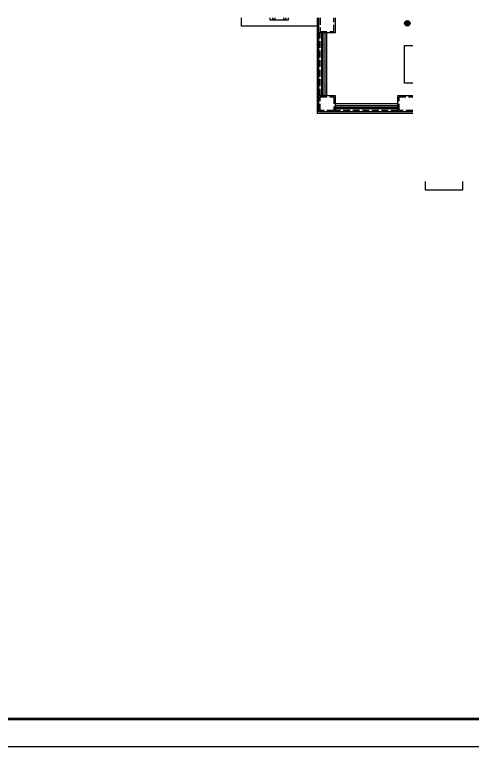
# Model space of a CAD drawing. Extents: x -34815 to 81416, y -425322 to 67478.
# Drawn here: x 14125 to 30935, y -120722 to -93883 of the extents above; entities that cross this region are included whole.
import ezdxf

# ---------------------------------------------------------------- set-up
doc = ezdxf.new("R2010")
doc.units = 0
doc.header["$LTSCALE"] = 1000
doc.header["$MEASUREMENT"] = 0
doc.linetypes.add('DASH', pattern=[0.35, 0.25, -0.1])
for name, color, linetype in [('PUB_TITLE', 7, 'Continuous'), ('STAIR', 4, 'Continuous'), ('WINDOW', 4, 'Continuous'), ('坯担层', 7, 'Continuous')]:
    doc.layers.add(name, color=color, linetype=linetype)

# ---------------------------------------------------------------- blocks, each defined once
blk = doc.blocks.new('A1100图框')
at = {"layer": 'PUB_TITLE'}
blk.add_lwpolyline([(-2684, 8078), (81416, 8078), (81416, 67478), (-2684, 67478)], close=True, dxfattribs=at)
at = {"layer": 'PUB_TITLE', "const_width": 100}
blk.add_lwpolyline([(-184, 9078), (80416, 9078), (80416, 66478), (-184, 66478)], close=True, dxfattribs=at)

msp = doc.modelspace()

# ---------------------------------------------------------------- hatches: boundary and pattern name
at = {"layer": 'STAIR'}
h = msp.add_hatch(dxfattribs=at)
h.set_pattern_fill('普通砖', color=256, scale=10, style=0)
h.set_pattern_definition([(315, (92610.465, 17458.858), (-17.6776766, -17.6776766), [])])
edge = h.paths.add_edge_path()
edge.add_arc((28545, -94203), 100, 0, 360, ccw=False)

# ---------------------------------------------------------------- linework, layer by layer
for points in [[(25234, -94003), (25234, -94003), (25234, -94303), (22454, -94303), (22454, -94303), (22454, -94003)], [(25895, -94003), (25895, -94553), (25295, -94553), (25295, -94003)], [(28745, -97453), (28195, -97453), (28195, -96853), (28745, -96853)], [(29205, -100003), (29205, -100003), (29205, -100303), (30585, -100303), (30585, -100303), (30585, -100003)]]:
    msp.add_lwpolyline(points)
at = {"linetype": 'DASH'}
for points in [[(25345, -94003), (25345, -94503), (25845, -94503), (25845, -94003)], [(28745, -97403), (28245, -97403), (28245, -96903), (28745, -96903)]]:
    msp.add_lwpolyline(points, dxfattribs=at)
msp.add_lwpolyline([(25895, -97453), (25295, -97453), (25295, -96853), (25895, -96853)], close=True)
msp.add_lwpolyline([(25345, -96903), (25845, -96903), (25845, -97403), (25345, -97403)], close=True, dxfattribs=at)
at = {"layer": 'STAIR'}
for p, q in [((25525, -96853), (25525, -94553)), ((28195, -97223), (25895, -97223))]:
    msp.add_line(p, q, dxfattribs=at)
for points in [[(24174, -94003), (24174, -94003), (24174, -94083), (23594, -94083), (23514, -94083), (23514, -94003)], [(28745, -96393), (28745, -96393), (28445, -96393), (28445, -95153), (28445, -95013), (28745, -95013)]]:
    msp.add_lwpolyline(points, dxfattribs=at)
msp.add_circle((28545, -94203), 100, dxfattribs=at)
at = {"layer": 'WINDOW'}
for p, q in [((25460, -96853), (25460, -94553)), ((28195, -97288), (25895, -97288))]:
    msp.add_line(p, q, dxfattribs=at)
at = {"layer": 'WINDOW', "linetype": 'DASH', "ltscale": 0.1}
for points in [[(23594, -94003), (23594, -94053), (23694, -94053), (23694, -94003)], [(23994, -94003), (23994, -94053), (24094, -94053), (24094, -94003)]]:
    msp.add_lwpolyline(points, dxfattribs=at)
at = {"layer": '坯担层'}
for p, q in [((25295, -96853), (25295, -94553)), ((25410, -96853), (25410, -94553)), ((25595, -96853), (25595, -94553)), ((28195, -97153), (25895, -97153)), ((28195, -97338), (25895, -97338)), ((28195, -97453), (25895, -97453))]:
    msp.add_line(p, q, dxfattribs=at)
at = {"layer": '坯担层', "linetype": 'DASH'}
for p, q in [((25345, -96853), (25345, -94553)), ((28195, -97403), (25895, -97403))]:
    msp.add_line(p, q, dxfattribs=at)
at = {"layer": '坯担层'}
msp.add_lwpolyline([(28745, -97503), (25245, -97503), (25245, -94003)], dxfattribs=at)

# ---------------------------------------------------------------- block references
msp.add_blockref('A1100图框', (0, -128800))

doc.saveas('drawing.dxf')
